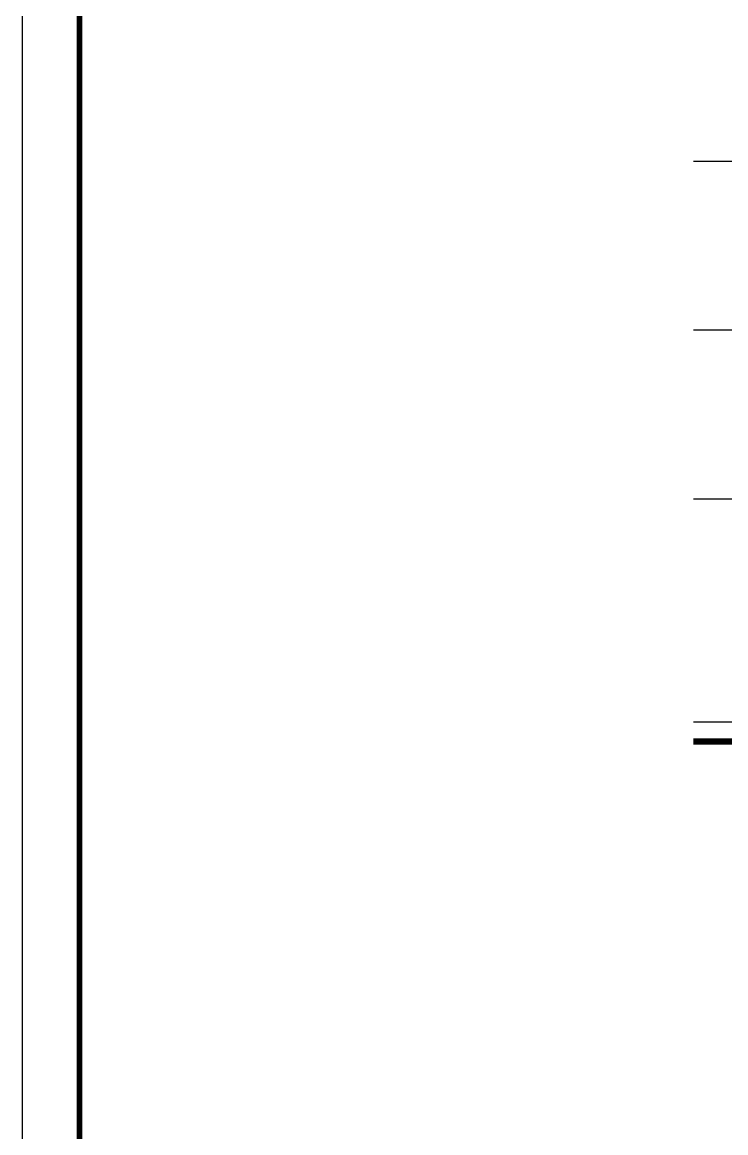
# Model space of a CAD drawing. Extents: x -12446 to 284554, y -295110 to 165007.
# Drawn here: x -12446 to -150, y -269439 to -250024 of the extents above; entities that cross this region are included whole.
import ezdxf

# ---------------------------------------------------------------- set-up
doc = ezdxf.new("R2010")
doc.units = 0
doc.header["$LTSCALE"] = 1000
doc.linetypes.add('AX-14-E$0$DOTE', pattern=[2.42, 2, -0.2, 0.02, -0.2])
doc.layers.get('0').update_dxf_attribs({"linetype": 'CONTINUOUS'})
for name, color, linetype in [('A-Anno-Note', 241, 'CONTINUOUS'), ('AX-14-E$0$A-Detl-Thin', 131, 'CONTINUOUS'), ('AX-14-E$0$AX-31-B01$0$A-Grid-Iden', 11, 'CONTINUOUS'), ('AX-31-B01$0$A-Grid-Iden', 11, 'CONTINUOUS')]:
    doc.layers.add(name, color=color, linetype=linetype)
doc.layers.add('AX-14-E$0$A-Grid', color=222, linetype='AX-14-E$0$DOTE', plot=False)

# ---------------------------------------------------------------- blocks, each defined once
blk = doc.blocks.new('*U192')
at = {"color": 4}
blk.add_lwpolyline([(-1041, -10), (10, -10), (10, 584), (-1041, 584)], close=True, dxfattribs=at)
at = {"color": 4, "const_width": 1}
blk.add_lwpolyline([(-1016, 0), (0, 0), (0, 574), (-1016, 574)], close=True, dxfattribs=at)
blk = doc.blocks.new('*U400')
at = {"color": 4}
blk.add_lwpolyline([(-1041, -10), (10, -10), (10, 584), (-1041, 584)], close=True, dxfattribs=at)
at = {"color": 4, "const_width": 1}
blk.add_lwpolyline([(-1016, 0), (0, 0), (0, 574), (-1016, 574)], close=True, dxfattribs=at)
blk = doc.blocks.new('AX-14-E')
at = {"layer": 'AX-14-E$0$A-Detl-Thin'}
blk.add_line((-714, -262554), (1604, -262554), dxfattribs=at)
at = {"layer": 'AX-14-E$0$A-Detl-Thin', "const_width": 100}
blk.add_lwpolyline([(-714, -262604), (37750, -262604)], dxfattribs=at)
at = {"layer": 'AX-14-E$0$A-Grid'}
for p, q in [((-714, -252454), (39369, -252454)), ((-714, -255404), (39369, -255404)), ((-714, -258354), (39369, -258354)), ((-714, -262254), (39369, -262254)), ((-714, -262554), (39369, -262554))]:
    blk.add_line(p, q, dxfattribs=at)
at = {"layer": 'AX-14-E$0$AX-31-B01$0$A-Grid-Iden', "linetype": 'ByBlock', "xscale": 100, "yscale": 100, "zscale": 100, "rotation": 270}
blk.add_blockref('*U400', (-11446, -294110), dxfattribs=at)

msp = doc.modelspace()

# ---------------------------------------------------------------- block references
at = {"layer": 'AX-31-B01$0$A-Grid-Iden', "linetype": 'ByBlock', "xscale": 100, "yscale": 100, "zscale": 100, "rotation": 270}
msp.add_blockref('*U192', (-11446, -294110), dxfattribs=at)

# ---------------------------------------------------------------- next in the draw order: block references
at = {"layer": 'A-Anno-Note'}
msp.add_blockref('AX-14-E', (0, 0), dxfattribs=at)

doc.saveas('drawing.dxf')
